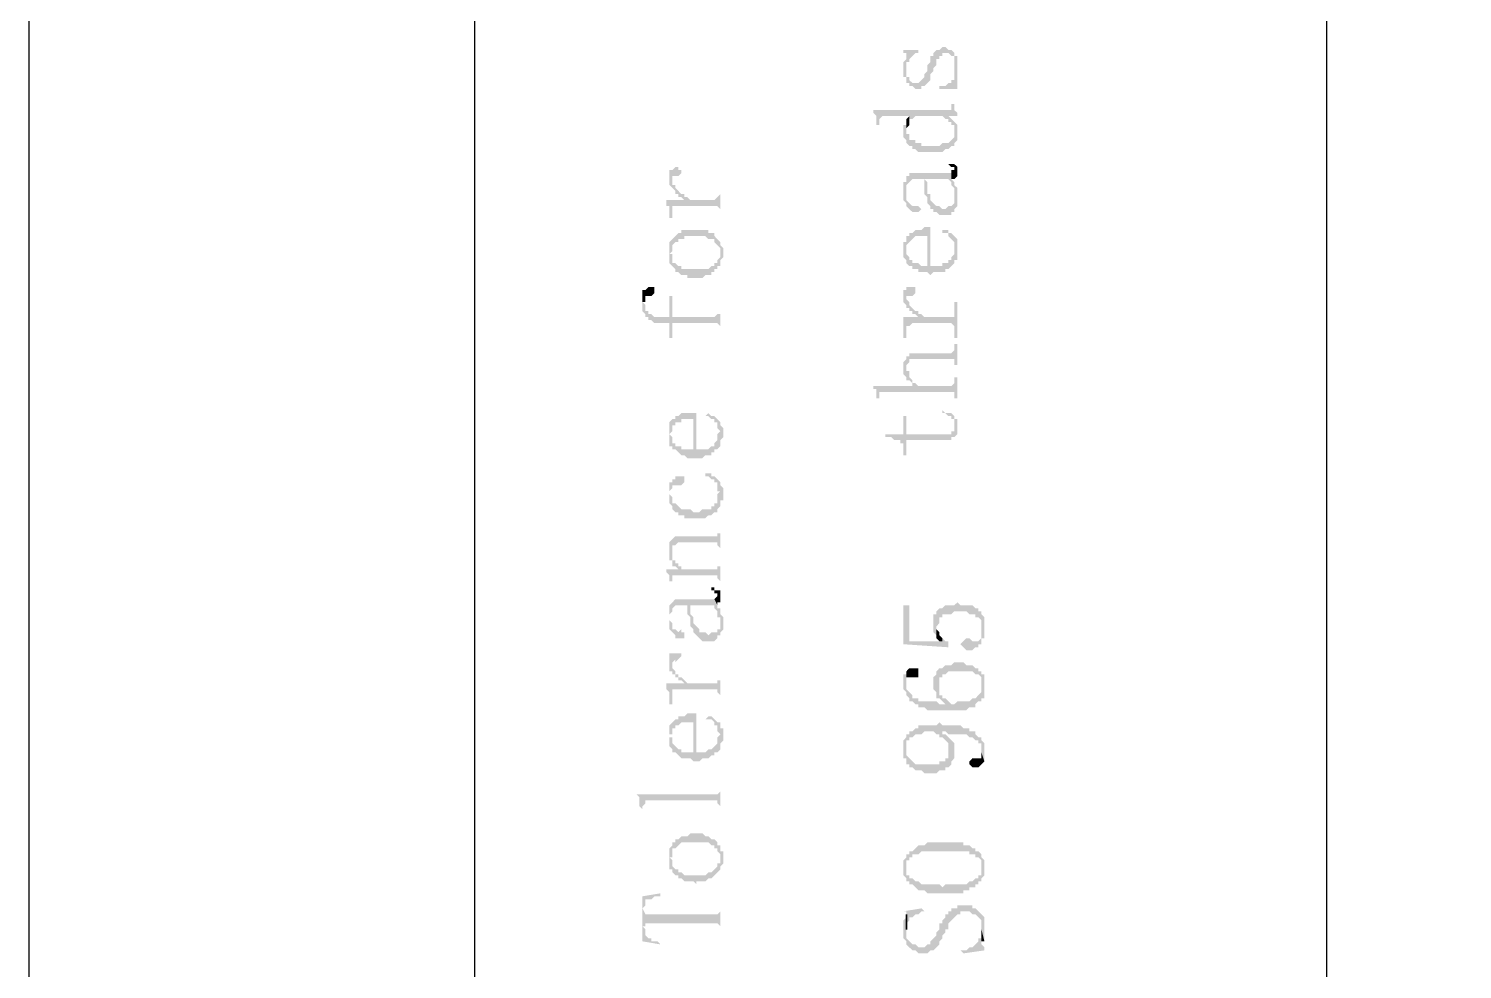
# Model space of a CAD drawing. Header units: inches. Extents: x 3613 to 8393, y -2205 to -794.
# Drawn here: x 7484.47 to 7506.04, y -1055.95 to -1041.8 of the extents above; entities that cross this region are included whole.
import ezdxf

# ---------------------------------------------------------------- set-up
doc = ezdxf.new("R2010")
doc.units = ezdxf.units.IN
doc.header["$MEASUREMENT"] = 0

msp = doc.modelspace()

# ---------------------------------------------------------------- hatches: boundary and pattern name
at = {"transparency": 33554559}
for points in [[(7497.629, -1042.125), (7497.629, -1042.17), (7497.674, -1042.17), (7497.674, -1042.577), (7497.674, -1042.396), (7497.674, -1042.306), (7497.719, -1042.306), (7497.719, -1042.261), (7497.765, -1042.215), (7497.765, -1042.215), (7497.81, -1042.17), (7497.855, -1042.17), (7497.855, -1042.125)], [(7497.629, -1042.396), (7497.629, -1042.531), (7497.674, -1042.531), (7497.674, -1042.577), (7497.674, -1042.215), (7497.674, -1042.261), (7497.629, -1042.306)], [(7497.674, -1042.577), (7497.674, -1042.622), (7497.719, -1042.622), (7497.719, -1042.667), (7497.765, -1042.667), (7497.81, -1042.712), (7497.9, -1042.712), (7497.9, -1042.667), (7497.945, -1042.667), (7497.99, -1042.622), (7497.99, -1042.622), (7498.035, -1042.577), (7498.035, -1042.486), (7498.08, -1042.441), (7498.08, -1042.396), (7498.126, -1042.351), (7498.126, -1042.261), (7498.171, -1042.261), (7498.171, -1042.215), (7498.216, -1042.215), (7498.216, -1042.17), (7498.306, -1042.17), (7498.351, -1042.215), (7498.396, -1042.215), (7498.396, -1042.261), (7498.396, -1042.396), (7498.442, -1042.622), (7498.442, -1042.577), (7498.442, -1042.486), (7498.442, -1042.306), (7498.442, -1042.215), (7498.396, -1042.215), (7498.396, -1042.17), (7498.396, -1042.17), (7498.351, -1042.125), (7498.306, -1042.125), (7498.261, -1042.08), (7498.216, -1042.08), (7498.171, -1042.125), (7498.126, -1042.125), (7498.08, -1042.17), (7498.08, -1042.215), (7498.035, -1042.215), (7498.035, -1042.306), (7497.99, -1042.351), (7497.99, -1042.441), (7497.945, -1042.486), (7497.945, -1042.531), (7497.9, -1042.577), (7497.9, -1042.577), (7497.855, -1042.622), (7497.765, -1042.622), (7497.719, -1042.577), (7497.719, -1042.531), (7497.674, -1042.531), (7497.674, -1042.396)], [(7498.171, -1042.667), (7498.171, -1042.712), (7498.442, -1042.712), (7498.442, -1042.667), (7498.442, -1042.622), (7498.442, -1042.622), (7498.396, -1042.396), (7498.396, -1042.486), (7498.396, -1042.577), (7498.351, -1042.577), (7498.351, -1042.622), (7498.306, -1042.622), (7498.261, -1042.667), (7498.216, -1042.667)], [(7497.178, -1043.028), (7497.178, -1043.073), (7497.223, -1043.118), (7497.223, -1043.254), (7497.268, -1043.254), (7497.268, -1043.163), (7497.268, -1043.163), (7497.313, -1043.118), (7497.719, -1043.118), (7497.719, -1043.163), (7497.765, -1043.163), (7497.81, -1043.118), (7498.216, -1043.118), (7498.261, -1043.163), (7498.306, -1043.163), (7498.306, -1043.118), (7498.442, -1043.118), (7498.442, -1043.073), (7498.396, -1043.028), (7498.396, -1042.938), (7498.351, -1042.938), (7498.351, -1042.983), (7498.351, -1043.028), (7498.306, -1043.028)], [(7497.629, -1043.344), (7497.629, -1043.434), (7497.674, -1043.479), (7497.674, -1043.524), (7497.719, -1043.569), (7497.765, -1043.569), (7497.765, -1043.615), (7497.81, -1043.615), (7497.855, -1043.66), (7498.216, -1043.66), (7498.261, -1043.615), (7498.306, -1043.615), (7498.351, -1043.569), (7498.396, -1043.569), (7498.396, -1043.344), (7498.396, -1043.434), (7498.351, -1043.479), (7498.351, -1043.479), (7498.306, -1043.524), (7498.216, -1043.524), (7498.171, -1043.569), (7497.9, -1043.569), (7497.9, -1043.524), (7497.81, -1043.524), (7497.81, -1043.479), (7497.719, -1043.479), (7497.719, -1043.389), (7497.674, -1043.389), (7497.674, -1043.208), (7497.674, -1043.254), (7497.629, -1043.254), (7497.629, -1043.299)], [(7497.674, -1043.208), (7497.674, -1043.344), (7497.674, -1043.299), (7497.719, -1043.254), (7497.719, -1043.208), (7497.719, -1043.118), (7497.719, -1043.118), (7497.674, -1043.163)], [(7498.306, -1043.163), (7498.306, -1043.208), (7498.351, -1043.208), (7498.351, -1043.254), (7498.396, -1043.254), (7498.396, -1043.524), (7498.442, -1043.479), (7498.442, -1043.344), (7498.442, -1043.299), (7498.442, -1043.254), (7498.396, -1043.208), (7498.396, -1043.208), (7498.351, -1043.163), (7498.351, -1043.163), (7498.306, -1043.118)], [(7494.109, -1044.066), (7494.109, -1044.156), (7494.109, -1044.156), (7494.154, -1044.201), (7494.154, -1044.066), (7494.154, -1044.021), (7494.244, -1044.021), (7494.289, -1043.976), (7494.289, -1043.931), (7494.244, -1043.931), (7494.244, -1043.885), (7494.199, -1043.885), (7494.154, -1043.931), (7494.109, -1043.931), (7494.109, -1044.021)], [(7498.261, -1043.84), (7498.306, -1043.84), (7498.351, -1043.885), (7498.396, -1043.885), (7498.396, -1044.066), (7498.442, -1044.021), (7498.442, -1043.931), (7498.442, -1043.885), (7498.396, -1043.84), (7498.306, -1043.84)], [(7498.351, -1043.976), (7498.351, -1044.066), (7498.396, -1044.066), (7498.396, -1043.931), (7498.351, -1043.931)], [(7494.064, -1044.382), (7494.064, -1044.472), (7494.109, -1044.472), (7494.109, -1044.562), (7494.109, -1044.653), (7494.154, -1044.653), (7494.154, -1044.517), (7494.154, -1044.472), (7494.831, -1044.472), (7494.876, -1044.517), (7494.876, -1044.653), (7494.876, -1044.156), (7494.876, -1044.292), (7494.876, -1044.292), (7494.831, -1044.337), (7494.831, -1044.337), (7494.786, -1044.382), (7494.425, -1044.382), (7494.38, -1044.337), (7494.334, -1044.337), (7494.334, -1044.382)], [(7494.154, -1044.201), (7494.154, -1044.201), (7494.199, -1044.246), (7494.199, -1044.292), (7494.244, -1044.292), (7494.244, -1044.337), (7494.289, -1044.337), (7494.334, -1044.382), (7494.334, -1044.292), (7494.289, -1044.292), (7494.244, -1044.246), (7494.244, -1044.246), (7494.199, -1044.201), (7494.199, -1044.156), (7494.154, -1044.156), (7494.154, -1044.066)], [(7497.629, -1044.246), (7497.629, -1044.292), (7497.629, -1044.382), (7497.674, -1044.427), (7497.674, -1044.472), (7497.674, -1044.246), (7497.674, -1044.156), (7497.719, -1044.111), (7497.719, -1044.111), (7497.765, -1044.066), (7497.945, -1044.066), (7497.945, -1044.292), (7497.945, -1044.066), (7498.306, -1044.066), (7498.351, -1044.111), (7498.351, -1044.156), (7498.351, -1044.156), (7498.396, -1044.201), (7498.396, -1044.246), (7498.396, -1044.337), (7498.396, -1044.156), (7498.396, -1044.111), (7498.351, -1044.066), (7498.351, -1043.976), (7497.719, -1043.976), (7497.719, -1044.021), (7497.674, -1044.021), (7497.674, -1044.111), (7497.629, -1044.111), (7497.629, -1044.201)], [(7497.945, -1044.292), (7497.99, -1044.337), (7497.99, -1044.427), (7497.99, -1044.427), (7498.035, -1044.472), (7498.035, -1044.517), (7498.08, -1044.517), (7498.08, -1044.562), (7498.126, -1044.562), (7498.171, -1044.607), (7498.351, -1044.607), (7498.351, -1044.562), (7498.396, -1044.562), (7498.396, -1044.517), (7498.442, -1044.472), (7498.442, -1044.337), (7498.442, -1044.246), (7498.442, -1044.201), (7498.442, -1044.201), (7498.396, -1044.156), (7498.396, -1044.427), (7498.396, -1044.427), (7498.351, -1044.472), (7498.306, -1044.472), (7498.261, -1044.517), (7498.216, -1044.517), (7498.171, -1044.472), (7498.126, -1044.472), (7498.08, -1044.427), (7498.08, -1044.427), (7498.035, -1044.382), (7498.035, -1044.292), (7497.99, -1044.292), (7497.99, -1044.111), (7497.945, -1044.066)], [(7497.674, -1044.472), (7497.674, -1044.472), (7497.719, -1044.517), (7497.719, -1044.517), (7497.765, -1044.562), (7497.855, -1044.562), (7497.9, -1044.517), (7497.855, -1044.472), (7497.765, -1044.472), (7497.719, -1044.427), (7497.719, -1044.427), (7497.674, -1044.382), (7497.674, -1044.246)], [(7497.674, -1045.014), (7497.674, -1045.104), (7497.674, -1045.059), (7497.674, -1045.059), (7497.719, -1045.014), (7497.719, -1045.014), (7497.765, -1044.969), (7497.765, -1044.969), (7497.81, -1044.923), (7497.99, -1044.923), (7497.99, -1045.465), (7498.035, -1045.51), (7498.035, -1045.51), (7498.08, -1045.465), (7498.261, -1045.465), (7498.261, -1045.42), (7498.306, -1045.42), (7498.351, -1045.375), (7498.351, -1045.375), (7498.396, -1045.33), (7498.396, -1045.284), (7498.442, -1045.284), (7498.442, -1045.104), (7498.442, -1045.014), (7498.442, -1044.969), (7498.396, -1044.923), (7498.396, -1045.104), (7498.396, -1045.194), (7498.396, -1045.194), (7498.351, -1045.239), (7498.351, -1045.284), (7498.306, -1045.284), (7498.306, -1045.33), (7498.216, -1045.33), (7498.216, -1045.375), (7498.035, -1045.375), (7498.035, -1044.788), (7497.945, -1044.788), (7497.9, -1044.833), (7497.81, -1044.833), (7497.765, -1044.878), (7497.719, -1044.878), (7497.719, -1044.923), (7497.674, -1044.923), (7497.674, -1044.969)], [(7494.109, -1045.014), (7494.109, -1045.194), (7494.109, -1045.194), (7494.154, -1045.149), (7494.154, -1045.104), (7494.154, -1045.059), (7494.199, -1045.014), (7494.244, -1045.014), (7494.244, -1044.969), (7494.334, -1044.969), (7494.334, -1044.923), (7494.65, -1044.923), (7494.696, -1044.969), (7494.786, -1044.969), (7494.786, -1045.014), (7494.786, -1045.014), (7494.831, -1045.059), (7494.831, -1045.059), (7494.876, -1045.104), (7494.876, -1045.375), (7494.876, -1045.284), (7494.921, -1045.239), (7494.921, -1045.149), (7494.921, -1045.104), (7494.876, -1045.059), (7494.876, -1045.014), (7494.876, -1045.014), (7494.831, -1044.969), (7494.831, -1044.969), (7494.786, -1044.923), (7494.786, -1044.878), (7494.696, -1044.878), (7494.696, -1044.833), (7494.289, -1044.833), (7494.289, -1044.878), (7494.244, -1044.878), (7494.199, -1044.923), (7494.199, -1044.923), (7494.154, -1044.969), (7494.154, -1044.969)], [(7494.109, -1045.194), (7494.109, -1045.33), (7494.109, -1045.33), (7494.154, -1045.375), (7494.154, -1045.375), (7494.199, -1045.42), (7494.199, -1045.465), (7494.244, -1045.465), (7494.289, -1045.51), (7494.38, -1045.51), (7494.38, -1045.555), (7494.605, -1045.555), (7494.65, -1045.51), (7494.741, -1045.51), (7494.741, -1045.465), (7494.786, -1045.465), (7494.786, -1045.42), (7494.831, -1045.42), (7494.831, -1045.375), (7494.876, -1045.375), (7494.876, -1045.194), (7494.876, -1045.239), (7494.831, -1045.284), (7494.831, -1045.33), (7494.786, -1045.33), (7494.786, -1045.375), (7494.741, -1045.375), (7494.696, -1045.42), (7494.289, -1045.42), (7494.289, -1045.375), (7494.244, -1045.375), (7494.199, -1045.33), (7494.154, -1045.33), (7494.154, -1045.194), (7494.109, -1045.194), (7494.109, -1045.014), (7494.109, -1045.059), (7494.109, -1045.149)], [(7497.629, -1045.149), (7497.629, -1045.239), (7497.674, -1045.284), (7497.674, -1045.33), (7497.719, -1045.375), (7497.765, -1045.375), (7497.765, -1045.42), (7497.855, -1045.42), (7497.855, -1045.465), (7497.99, -1045.465), (7497.99, -1045.375), (7497.9, -1045.375), (7497.855, -1045.33), (7497.765, -1045.33), (7497.765, -1045.284), (7497.719, -1045.284), (7497.719, -1045.239), (7497.719, -1045.239), (7497.674, -1045.194), (7497.674, -1045.014), (7497.629, -1045.014), (7497.629, -1045.104)], [(7498.216, -1044.833), (7498.216, -1044.878), (7498.306, -1044.878), (7498.306, -1044.923), (7498.351, -1044.969), (7498.351, -1044.969), (7498.396, -1045.014), (7498.396, -1045.104), (7498.396, -1044.923), (7498.396, -1044.923), (7498.351, -1044.878), (7498.306, -1044.878), (7498.306, -1044.833)], [(7493.703, -1045.736), (7493.703, -1045.916), (7493.748, -1045.916), (7493.748, -1045.826), (7493.838, -1045.826), (7493.883, -1045.781), (7493.883, -1045.691), (7493.793, -1045.691), (7493.748, -1045.736)], [(7497.629, -1045.826), (7497.629, -1045.916), (7497.629, -1045.916), (7497.674, -1045.961), (7497.674, -1046.007), (7497.674, -1045.826), (7497.765, -1045.826), (7497.81, -1045.781), (7497.81, -1045.736), (7497.81, -1045.691), (7497.674, -1045.691), (7497.674, -1045.736), (7497.629, -1045.736), (7497.629, -1045.781)], [(7493.703, -1045.916), (7493.703, -1046.052), (7493.703, -1046.052), (7493.748, -1046.097), (7493.748, -1046.142), (7493.793, -1046.142), (7493.793, -1046.187), (7493.838, -1046.187), (7493.883, -1046.232), (7494.109, -1046.232), (7494.109, -1046.458), (7494.154, -1046.458), (7494.154, -1046.232), (7494.831, -1046.232), (7494.876, -1046.277), (7494.876, -1046.413), (7494.876, -1045.871), (7494.876, -1046.097), (7494.831, -1046.097), (7494.786, -1046.142), (7494.154, -1046.142), (7494.154, -1045.826), (7494.109, -1045.826), (7494.109, -1046.142), (7493.883, -1046.142), (7493.838, -1046.097), (7493.793, -1046.097), (7493.793, -1046.052), (7493.748, -1046.052), (7493.748, -1045.961), (7493.703, -1045.916), (7493.703, -1045.736), (7493.703, -1045.826), (7493.703, -1045.871)], [(7497.674, -1046.007), (7497.719, -1046.007), (7497.719, -1046.052), (7497.765, -1046.052), (7497.765, -1046.097), (7497.81, -1046.097), (7497.855, -1046.142), (7497.855, -1046.142), (7497.9, -1046.097), (7497.855, -1046.097), (7497.855, -1046.052), (7497.81, -1046.052), (7497.765, -1046.007), (7497.765, -1046.007), (7497.719, -1045.961), (7497.719, -1045.916), (7497.674, -1045.871), (7497.674, -1045.871)], [(7497.629, -1046.142), (7497.629, -1046.187), (7497.629, -1046.277), (7497.629, -1046.458), (7497.674, -1046.458), (7497.674, -1046.277), (7497.719, -1046.277), (7497.765, -1046.232), (7498.351, -1046.232), (7498.396, -1046.277), (7498.396, -1046.458), (7498.442, -1046.458), (7498.442, -1045.916), (7498.396, -1045.916), (7498.396, -1046.097), (7498.396, -1046.142), (7497.945, -1046.142), (7497.9, -1046.097), (7497.855, -1046.142)], [(7497.674, -1046.729), (7497.674, -1046.909), (7497.674, -1046.864), (7497.719, -1046.819), (7497.719, -1046.774), (7498.396, -1046.774), (7498.396, -1046.864), (7498.442, -1046.864), (7498.442, -1046.548), (7498.396, -1046.548), (7498.396, -1046.638), (7498.396, -1046.638), (7498.351, -1046.684), (7497.719, -1046.684), (7497.719, -1046.729)], [(7497.629, -1046.909), (7497.629, -1046.999), (7497.674, -1047.045), (7497.674, -1047.09), (7497.719, -1047.09), (7497.765, -1047.135), (7497.765, -1047.18), (7497.765, -1047.09), (7497.719, -1047.045), (7497.719, -1046.954), (7497.674, -1046.954), (7497.674, -1046.729), (7497.674, -1046.774), (7497.629, -1046.819), (7497.629, -1046.864)], [(7497.178, -1047.18), (7497.178, -1047.225), (7497.223, -1047.225), (7497.223, -1047.27), (7497.223, -1047.361), (7497.268, -1047.361), (7497.268, -1047.315), (7497.268, -1047.27), (7498.396, -1047.27), (7498.396, -1047.361), (7498.442, -1047.361), (7498.442, -1047.045), (7498.396, -1047.045), (7498.396, -1047.135), (7498.396, -1047.135), (7498.351, -1047.18), (7497.855, -1047.18), (7497.81, -1047.135), (7497.765, -1047.135), (7497.765, -1047.18)], [(7494.109, -1047.767), (7494.109, -1047.902), (7494.109, -1047.902), (7494.154, -1047.857), (7494.154, -1047.767), (7494.199, -1047.767), (7494.199, -1047.722), (7494.289, -1047.722), (7494.289, -1047.676), (7494.47, -1047.676), (7494.47, -1048.263), (7494.605, -1048.263), (7494.65, -1048.218), (7494.741, -1048.218), (7494.741, -1048.173), (7494.786, -1048.173), (7494.786, -1048.128), (7494.831, -1048.128), (7494.876, -1048.083), (7494.876, -1048.038), (7494.876, -1047.992), (7494.921, -1047.947), (7494.921, -1047.902), (7494.921, -1047.812), (7494.921, -1047.812), (7494.876, -1047.767), (7494.876, -1047.722), (7494.876, -1047.857), (7494.876, -1047.857), (7494.831, -1047.902), (7494.831, -1047.992), (7494.831, -1047.992), (7494.786, -1048.038), (7494.786, -1048.083), (7494.741, -1048.083), (7494.696, -1048.128), (7494.515, -1048.128), (7494.515, -1047.586), (7494.289, -1047.586), (7494.244, -1047.631), (7494.199, -1047.631), (7494.199, -1047.676), (7494.154, -1047.676), (7494.109, -1047.722)], [(7494.65, -1047.631), (7494.696, -1047.631), (7494.741, -1047.676), (7494.786, -1047.676), (7494.786, -1047.722), (7494.831, -1047.722), (7494.831, -1047.812), (7494.831, -1047.812), (7494.876, -1047.857), (7494.876, -1047.722), (7494.831, -1047.676), (7494.786, -1047.631), (7494.741, -1047.631), (7494.696, -1047.586), (7494.696, -1047.586)], [(7497.358, -1047.902), (7497.358, -1047.947), (7497.449, -1047.947), (7497.494, -1047.992), (7497.584, -1047.992), (7497.584, -1048.038), (7497.629, -1048.038), (7497.629, -1048.218), (7497.674, -1048.218), (7497.674, -1047.992), (7498.351, -1047.992), (7498.351, -1047.947), (7498.396, -1047.947), (7498.396, -1047.767), (7498.396, -1047.857), (7498.351, -1047.857), (7498.351, -1047.902), (7497.674, -1047.902), (7497.674, -1047.631), (7497.629, -1047.631), (7497.629, -1047.902)], [(7498.216, -1047.586), (7498.261, -1047.586), (7498.306, -1047.631), (7498.351, -1047.631), (7498.351, -1047.676), (7498.396, -1047.676), (7498.396, -1047.947), (7498.442, -1047.902), (7498.442, -1047.812), (7498.442, -1047.767), (7498.442, -1047.676), (7498.396, -1047.676), (7498.396, -1047.631), (7498.396, -1047.631), (7498.351, -1047.586), (7498.261, -1047.586), (7498.216, -1047.541)], [(7494.109, -1047.902), (7494.109, -1047.947), (7494.109, -1048.083), (7494.154, -1048.083), (7494.154, -1048.128), (7494.199, -1048.128), (7494.244, -1048.173), (7494.244, -1048.173), (7494.289, -1048.218), (7494.334, -1048.218), (7494.38, -1048.263), (7494.47, -1048.263), (7494.47, -1048.128), (7494.289, -1048.128), (7494.289, -1048.083), (7494.199, -1048.083), (7494.199, -1048.038), (7494.154, -1048.038), (7494.154, -1047.947), (7494.154, -1047.947), (7494.109, -1047.902), (7494.109, -1047.767), (7494.109, -1047.812), (7494.109, -1047.857)], [(7494.65, -1048.534), (7494.696, -1048.534), (7494.741, -1048.579), (7494.786, -1048.579), (7494.786, -1048.624), (7494.831, -1048.624), (7494.831, -1048.76), (7494.876, -1048.76), (7494.876, -1048.624), (7494.831, -1048.579), (7494.831, -1048.579), (7494.786, -1048.534), (7494.741, -1048.534), (7494.741, -1048.489), (7494.65, -1048.489)], [(7494.109, -1048.805), (7494.109, -1048.94), (7494.109, -1048.76), (7494.154, -1048.715), (7494.154, -1048.669), (7494.289, -1048.669), (7494.334, -1048.624), (7494.334, -1048.579), (7494.334, -1048.534), (7494.199, -1048.534), (7494.199, -1048.579), (7494.154, -1048.579), (7494.154, -1048.624), (7494.109, -1048.624), (7494.109, -1048.76)], [(7494.109, -1048.94), (7494.154, -1048.985), (7494.154, -1049.03), (7494.154, -1049.03), (7494.199, -1049.076), (7494.244, -1049.076), (7494.244, -1049.121), (7494.334, -1049.121), (7494.334, -1049.166), (7494.65, -1049.166), (7494.696, -1049.121), (7494.741, -1049.121), (7494.786, -1049.076), (7494.831, -1049.076), (7494.831, -1049.03), (7494.876, -1048.985), (7494.876, -1048.895), (7494.921, -1048.895), (7494.921, -1048.76), (7494.921, -1048.715), (7494.876, -1048.669), (7494.876, -1048.624), (7494.876, -1048.76), (7494.876, -1048.76), (7494.831, -1048.805), (7494.831, -1048.94), (7494.786, -1048.94), (7494.786, -1048.985), (7494.741, -1048.985), (7494.741, -1049.03), (7494.605, -1049.03), (7494.56, -1049.076), (7494.47, -1049.076), (7494.425, -1049.03), (7494.289, -1049.03), (7494.244, -1048.985), (7494.244, -1048.985), (7494.199, -1048.94), (7494.154, -1048.94), (7494.154, -1048.85), (7494.154, -1048.85), (7494.109, -1048.805)], [(7494.154, -1049.482), (7494.154, -1049.662), (7494.154, -1049.572), (7494.199, -1049.572), (7494.244, -1049.527), (7494.831, -1049.527), (7494.831, -1049.572), (7494.876, -1049.617), (7494.876, -1049.346), (7494.876, -1049.391), (7494.831, -1049.391), (7494.831, -1049.437), (7494.199, -1049.437), (7494.154, -1049.482)], [(7494.109, -1049.662), (7494.109, -1049.753), (7494.109, -1049.798), (7494.154, -1049.798), (7494.154, -1049.888), (7494.199, -1049.888), (7494.244, -1049.933), (7494.244, -1049.843), (7494.199, -1049.843), (7494.199, -1049.798), (7494.154, -1049.798), (7494.154, -1049.482), (7494.109, -1049.527), (7494.109, -1049.572), (7494.109, -1049.617)], [(7494.064, -1049.933), (7494.064, -1049.978), (7494.109, -1050.023), (7494.109, -1050.114), (7494.154, -1050.114), (7494.154, -1050.023), (7494.831, -1050.023), (7494.831, -1050.068), (7494.876, -1050.114), (7494.876, -1049.843), (7494.876, -1049.888), (7494.831, -1049.888), (7494.831, -1049.933), (7494.289, -1049.933), (7494.289, -1049.888), (7494.244, -1049.888), (7494.244, -1049.933)], [(7494.741, -1050.204), (7494.741, -1050.249), (7494.786, -1050.249), (7494.786, -1050.294), (7494.831, -1050.294), (7494.831, -1050.43), (7494.876, -1050.43), (7494.876, -1050.294), (7494.876, -1050.249), (7494.786, -1050.249), (7494.786, -1050.204)], [(7494.109, -1050.655), (7494.109, -1050.7), (7494.109, -1050.836), (7494.109, -1050.61), (7494.154, -1050.565), (7494.154, -1050.52), (7494.154, -1050.52), (7494.199, -1050.475), (7494.38, -1050.475), (7494.38, -1050.61), (7494.425, -1050.655), (7494.425, -1050.7), (7494.425, -1050.475), (7494.786, -1050.475), (7494.786, -1050.52), (7494.831, -1050.565), (7494.831, -1050.655), (7494.876, -1050.655), (7494.876, -1050.745), (7494.876, -1050.52), (7494.831, -1050.52), (7494.831, -1050.475), (7494.786, -1050.384), (7494.199, -1050.384), (7494.154, -1050.43), (7494.154, -1050.43), (7494.109, -1050.475), (7494.109, -1050.52), (7494.109, -1050.61)], [(7494.786, -1050.384), (7494.831, -1050.475), (7494.831, -1050.339), (7494.831, -1050.339)], [(7498.08, -1050.745), (7498.08, -1050.881), (7498.08, -1050.881), (7498.126, -1050.926), (7498.126, -1050.971), (7498.126, -1050.791), (7498.126, -1050.791), (7498.171, -1050.745), (7498.171, -1050.655), (7498.216, -1050.655), (7498.216, -1050.61), (7498.351, -1050.61), (7498.396, -1050.565), (7498.577, -1050.565), (7498.622, -1050.61), (7498.712, -1050.61), (7498.712, -1050.655), (7498.757, -1050.655), (7498.803, -1050.7), (7498.803, -1050.971), (7498.848, -1050.971), (7498.848, -1050.836), (7498.848, -1050.655), (7498.848, -1050.655), (7498.803, -1050.61), (7498.803, -1050.565), (7498.757, -1050.565), (7498.757, -1050.52), (7498.712, -1050.52), (7498.667, -1050.475), (7498.487, -1050.475), (7498.442, -1050.43), (7498.442, -1050.43), (7498.396, -1050.475), (7498.261, -1050.475), (7498.216, -1050.52), (7498.171, -1050.52), (7498.126, -1050.565), (7498.126, -1050.61), (7498.08, -1050.61), (7498.08, -1050.7), (7498.08, -1050.7)], [(7494.425, -1050.7), (7494.425, -1050.791), (7494.47, -1050.836), (7494.47, -1050.881), (7494.47, -1050.881), (7494.515, -1050.926), (7494.515, -1050.926), (7494.56, -1050.971), (7494.56, -1050.971), (7494.605, -1051.016), (7494.786, -1051.016), (7494.831, -1050.971), (7494.831, -1050.926), (7494.876, -1050.926), (7494.876, -1050.881), (7494.876, -1050.881), (7494.921, -1050.836), (7494.921, -1050.745), (7494.921, -1050.655), (7494.876, -1050.61), (7494.876, -1050.565), (7494.876, -1050.836), (7494.831, -1050.836), (7494.831, -1050.881), (7494.741, -1050.881), (7494.696, -1050.926), (7494.65, -1050.881), (7494.56, -1050.881), (7494.56, -1050.836), (7494.515, -1050.791), (7494.515, -1050.791), (7494.47, -1050.745), (7494.47, -1050.7), (7494.47, -1050.655), (7494.425, -1050.61), (7494.425, -1050.475)], [(7497.629, -1050.475), (7497.629, -1051.061), (7498.306, -1051.107), (7498.306, -1051.016), (7498.261, -1051.016), (7498.216, -1050.971), (7498.216, -1051.016), (7497.719, -1051.016), (7497.719, -1050.475)], [(7494.109, -1050.836), (7494.154, -1050.881), (7494.154, -1050.881), (7494.199, -1050.926), (7494.199, -1050.971), (7494.334, -1050.971), (7494.334, -1050.881), (7494.289, -1050.881), (7494.289, -1050.836), (7494.244, -1050.881), (7494.244, -1050.881), (7494.199, -1050.836), (7494.154, -1050.836), (7494.154, -1050.791), (7494.154, -1050.745), (7494.109, -1050.7), (7494.109, -1050.655)], [(7498.126, -1050.971), (7498.126, -1050.971), (7498.171, -1051.016), (7498.216, -1051.016), (7498.216, -1050.971), (7498.216, -1050.971), (7498.171, -1050.926), (7498.171, -1050.881), (7498.171, -1050.881), (7498.126, -1050.836), (7498.126, -1050.791)], [(7498.487, -1051.061), (7498.487, -1051.061), (7498.532, -1051.107), (7498.532, -1051.107), (7498.577, -1051.152), (7498.667, -1051.152), (7498.712, -1051.107), (7498.757, -1051.107), (7498.757, -1051.061), (7498.803, -1051.061), (7498.803, -1050.836), (7498.803, -1050.971), (7498.803, -1050.971), (7498.757, -1051.016), (7498.667, -1051.016), (7498.622, -1050.971), (7498.577, -1050.971), (7498.532, -1051.016), (7498.532, -1051.016)], [(7494.109, -1051.332), (7494.109, -1051.468), (7494.154, -1051.468), (7494.154, -1051.332), (7494.154, -1051.332), (7494.199, -1051.287), (7494.199, -1051.332), (7494.244, -1051.287), (7494.244, -1051.287), (7494.289, -1051.242), (7494.289, -1051.197), (7494.109, -1051.197), (7494.109, -1051.287)], [(7494.064, -1051.648), (7494.064, -1051.738), (7494.109, -1051.783), (7494.109, -1051.874), (7494.109, -1051.964), (7494.154, -1051.964), (7494.154, -1051.738), (7494.831, -1051.738), (7494.831, -1051.783), (7494.876, -1051.829), (7494.876, -1051.964), (7494.876, -1051.422), (7494.876, -1051.603), (7494.831, -1051.603), (7494.831, -1051.648), (7494.38, -1051.648), (7494.334, -1051.603), (7494.334, -1051.648)], [(7494.154, -1051.468), (7494.154, -1051.513), (7494.199, -1051.513), (7494.199, -1051.558), (7494.244, -1051.558), (7494.244, -1051.603), (7494.289, -1051.603), (7494.334, -1051.648), (7494.334, -1051.603), (7494.334, -1051.603), (7494.289, -1051.558), (7494.244, -1051.558), (7494.244, -1051.513), (7494.199, -1051.513), (7494.199, -1051.468), (7494.199, -1051.468), (7494.154, -1051.422), (7494.154, -1051.377), (7494.154, -1051.377)], [(7497.629, -1051.648), (7497.629, -1051.738), (7497.629, -1051.738), (7497.674, -1051.783), (7497.674, -1051.829), (7497.674, -1051.829), (7497.719, -1051.874), (7497.719, -1051.919), (7497.765, -1051.919), (7497.81, -1051.964), (7497.855, -1051.964), (7497.855, -1052.009), (7497.945, -1052.009), (7497.99, -1052.054), (7498.577, -1052.054), (7498.622, -1052.009), (7498.712, -1052.009), (7498.712, -1051.964), (7498.712, -1051.964), (7498.757, -1051.919), (7498.803, -1051.919), (7498.803, -1051.874), (7498.848, -1051.874), (7498.803, -1051.693), (7498.803, -1051.783), (7498.803, -1051.783), (7498.757, -1051.829), (7498.757, -1051.829), (7498.712, -1051.874), (7498.667, -1051.874), (7498.622, -1051.919), (7498.442, -1051.919), (7498.396, -1051.964), (7498.351, -1051.964), (7498.306, -1051.919), (7498.306, -1051.919), (7498.261, -1051.964), (7498.171, -1051.964), (7498.126, -1051.919), (7497.855, -1051.919), (7497.855, -1051.874), (7497.765, -1051.874), (7497.765, -1051.829), (7497.719, -1051.783), (7497.719, -1051.783), (7497.674, -1051.738), (7497.674, -1051.693), (7497.674, -1051.513), (7497.629, -1051.513), (7497.629, -1051.603)], [(7497.674, -1051.513), (7497.674, -1051.648), (7497.674, -1051.558), (7497.855, -1051.558), (7497.855, -1051.468), (7497.855, -1051.422), (7497.719, -1051.422), (7497.674, -1051.468)], [(7498.08, -1051.648), (7498.08, -1051.738), (7498.08, -1051.738), (7498.126, -1051.783), (7498.126, -1051.829), (7498.126, -1051.874), (7498.171, -1051.648), (7498.171, -1051.558), (7498.216, -1051.558), (7498.216, -1051.513), (7498.261, -1051.513), (7498.306, -1051.468), (7498.667, -1051.468), (7498.712, -1051.513), (7498.757, -1051.513), (7498.803, -1051.558), (7498.803, -1051.693), (7498.848, -1051.874), (7498.848, -1051.783), (7498.848, -1051.648), (7498.848, -1051.513), (7498.803, -1051.513), (7498.803, -1051.468), (7498.757, -1051.468), (7498.757, -1051.422), (7498.712, -1051.422), (7498.667, -1051.377), (7498.577, -1051.377), (7498.532, -1051.332), (7498.396, -1051.332), (7498.351, -1051.377), (7498.261, -1051.377), (7498.216, -1051.422), (7498.171, -1051.422), (7498.126, -1051.468), (7498.126, -1051.513), (7498.126, -1051.513), (7498.08, -1051.558)], [(7498.126, -1051.874), (7498.171, -1051.874), (7498.216, -1051.919), (7498.216, -1051.919), (7498.261, -1051.964), (7498.306, -1051.919), (7498.261, -1051.874), (7498.216, -1051.874), (7498.216, -1051.829), (7498.171, -1051.829), (7498.171, -1051.783), (7498.171, -1051.648)], [(7494.109, -1052.325), (7494.109, -1052.46), (7494.109, -1052.415), (7494.154, -1052.415), (7494.154, -1052.325), (7494.199, -1052.325), (7494.199, -1052.28), (7494.244, -1052.28), (7494.289, -1052.235), (7494.47, -1052.235), (7494.47, -1052.822), (7494.56, -1052.822), (7494.605, -1052.776), (7494.696, -1052.776), (7494.741, -1052.731), (7494.786, -1052.731), (7494.786, -1052.686), (7494.831, -1052.686), (7494.876, -1052.641), (7494.876, -1052.596), (7494.876, -1052.551), (7494.921, -1052.506), (7494.921, -1052.415), (7494.921, -1052.325), (7494.876, -1052.325), (7494.876, -1052.235), (7494.876, -1052.415), (7494.876, -1052.415), (7494.831, -1052.46), (7494.831, -1052.551), (7494.831, -1052.551), (7494.786, -1052.596), (7494.786, -1052.596), (7494.741, -1052.641), (7494.696, -1052.641), (7494.65, -1052.686), (7494.515, -1052.686), (7494.515, -1052.099), (7494.38, -1052.099), (7494.334, -1052.145), (7494.244, -1052.145), (7494.244, -1052.19), (7494.199, -1052.19), (7494.154, -1052.235), (7494.154, -1052.235), (7494.109, -1052.28)], [(7494.65, -1052.19), (7494.741, -1052.19), (7494.786, -1052.235), (7494.786, -1052.28), (7494.831, -1052.28), (7494.831, -1052.325), (7494.831, -1052.37), (7494.876, -1052.415), (7494.876, -1052.235), (7494.831, -1052.235), (7494.786, -1052.19), (7494.786, -1052.19), (7494.741, -1052.145), (7494.696, -1052.145)], [(7494.109, -1052.46), (7494.109, -1052.596), (7494.109, -1052.596), (7494.154, -1052.641), (7494.154, -1052.686), (7494.199, -1052.686), (7494.244, -1052.731), (7494.244, -1052.731), (7494.289, -1052.776), (7494.425, -1052.776), (7494.47, -1052.822), (7494.47, -1052.686), (7494.289, -1052.686), (7494.289, -1052.641), (7494.244, -1052.641), (7494.199, -1052.596), (7494.199, -1052.596), (7494.154, -1052.551), (7494.154, -1052.46), (7494.109, -1052.46), (7494.109, -1052.325), (7494.109, -1052.415)], [(7497.674, -1052.46), (7497.674, -1052.641), (7497.674, -1052.596), (7497.674, -1052.506), (7497.719, -1052.506), (7497.719, -1052.46), (7497.765, -1052.46), (7497.81, -1052.415), (7497.9, -1052.415), (7497.945, -1052.37), (7498.08, -1052.37), (7498.126, -1052.415), (7498.171, -1052.415), (7498.171, -1052.46), (7498.216, -1052.37), (7498.261, -1052.37), (7498.306, -1052.415), (7498.577, -1052.415), (7498.622, -1052.46), (7498.667, -1052.46), (7498.712, -1052.506), (7498.757, -1052.506), (7498.757, -1052.551), (7498.803, -1052.551), (7498.803, -1052.686), (7498.803, -1052.686), (7498.848, -1052.822), (7498.848, -1052.686), (7498.848, -1052.596), (7498.848, -1052.551), (7498.803, -1052.506), (7498.803, -1052.46), (7498.757, -1052.46), (7498.712, -1052.415), (7498.712, -1052.37), (7498.622, -1052.37), (7498.622, -1052.325), (7498.532, -1052.325), (7498.487, -1052.28), (7498.216, -1052.28), (7498.171, -1052.235), (7498.126, -1052.28), (7497.855, -1052.28), (7497.855, -1052.325), (7497.81, -1052.325), (7497.765, -1052.37), (7497.719, -1052.37), (7497.719, -1052.415), (7497.674, -1052.415)], [(7498.171, -1052.46), (7498.216, -1052.46), (7498.261, -1052.506), (7498.306, -1052.551), (7498.306, -1052.641), (7498.306, -1052.641), (7498.351, -1052.867), (7498.351, -1052.822), (7498.351, -1052.822), (7498.396, -1052.776), (7498.396, -1052.731), (7498.396, -1052.641), (7498.396, -1052.551), (7498.351, -1052.506), (7498.351, -1052.506), (7498.306, -1052.46), (7498.306, -1052.46), (7498.261, -1052.415), (7498.216, -1052.415), (7498.216, -1052.37)], [(7497.629, -1052.641), (7497.629, -1052.776), (7497.674, -1052.776), (7497.674, -1052.867), (7497.719, -1052.867), (7497.719, -1052.912), (7497.765, -1052.912), (7497.81, -1052.957), (7497.9, -1052.957), (7497.945, -1053.002), (7498.126, -1053.002), (7498.171, -1052.957), (7498.261, -1052.957), (7498.261, -1052.912), (7498.306, -1052.912), (7498.351, -1052.867), (7498.306, -1052.641), (7498.306, -1052.686), (7498.306, -1052.776), (7498.261, -1052.776), (7498.261, -1052.822), (7498.171, -1052.822), (7498.171, -1052.867), (7497.81, -1052.867), (7497.765, -1052.822), (7497.765, -1052.822), (7497.719, -1052.776), (7497.719, -1052.776), (7497.674, -1052.731), (7497.674, -1052.46), (7497.629, -1052.506), (7497.629, -1052.596)], [(7498.622, -1052.867), (7498.622, -1052.867), (7498.667, -1052.912), (7498.757, -1052.912), (7498.803, -1052.867), (7498.803, -1052.867), (7498.848, -1052.822), (7498.803, -1052.686), (7498.803, -1052.776), (7498.667, -1052.776), (7498.622, -1052.822)], [(7493.612, -1053.318), (7493.612, -1053.318), (7493.658, -1053.363), (7493.658, -1053.453), (7493.658, -1053.499), (7493.703, -1053.544), (7493.703, -1053.634), (7493.703, -1053.499), (7493.748, -1053.453), (7493.748, -1053.408), (7494.831, -1053.408), (7494.831, -1053.453), (7494.831, -1053.453), (7494.876, -1053.499), (7494.876, -1053.634), (7494.876, -1053.092), (7494.876, -1053.273), (7494.876, -1053.273), (7494.831, -1053.318), (7494.786, -1053.318)], [(7494.109, -1054.13), (7494.109, -1054.266), (7494.154, -1054.266), (7494.154, -1054.13), (7494.199, -1054.13), (7494.244, -1054.085), (7494.244, -1054.085), (7494.289, -1054.04), (7494.696, -1054.04), (7494.741, -1054.085), (7494.786, -1054.085), (7494.786, -1054.13), (7494.831, -1054.13), (7494.831, -1054.176), (7494.876, -1054.221), (7494.876, -1054.266), (7494.876, -1054.446), (7494.876, -1054.401), (7494.876, -1054.401), (7494.921, -1054.356), (7494.921, -1054.266), (7494.921, -1054.176), (7494.876, -1054.176), (7494.876, -1054.085), (7494.831, -1054.085), (7494.831, -1054.04), (7494.786, -1053.995), (7494.741, -1053.995), (7494.696, -1053.95), (7494.65, -1053.95), (7494.605, -1053.905), (7494.425, -1053.905), (7494.38, -1053.95), (7494.289, -1053.95), (7494.244, -1053.995), (7494.199, -1053.995), (7494.199, -1054.04), (7494.154, -1054.04), (7494.154, -1054.085)], [(7497.674, -1054.266), (7497.674, -1054.446), (7497.674, -1054.401), (7497.674, -1054.311), (7497.719, -1054.311), (7497.719, -1054.266), (7497.765, -1054.266), (7497.765, -1054.221), (7497.855, -1054.221), (7497.9, -1054.176), (7498.622, -1054.176), (7498.622, -1054.221), (7498.712, -1054.221), (7498.712, -1054.266), (7498.757, -1054.266), (7498.803, -1054.311), (7498.803, -1054.446), (7498.803, -1054.221), (7498.803, -1054.221), (7498.757, -1054.176), (7498.712, -1054.176), (7498.712, -1054.13), (7498.667, -1054.13), (7498.622, -1054.085), (7498.532, -1054.085), (7498.532, -1054.04), (7497.99, -1054.04), (7497.945, -1054.085), (7497.855, -1054.085), (7497.81, -1054.13), (7497.81, -1054.13), (7497.765, -1054.176), (7497.719, -1054.176), (7497.719, -1054.221), (7497.674, -1054.221)], [(7494.109, -1054.266), (7494.109, -1054.356), (7494.109, -1054.446), (7494.154, -1054.446), (7494.154, -1054.491), (7494.199, -1054.537), (7494.244, -1054.537), (7494.244, -1054.582), (7494.289, -1054.582), (7494.334, -1054.627), (7494.47, -1054.627), (7494.515, -1054.672), (7494.515, -1054.627), (7494.65, -1054.627), (7494.696, -1054.582), (7494.741, -1054.582), (7494.786, -1054.537), (7494.786, -1054.537), (7494.831, -1054.491), (7494.831, -1054.491), (7494.876, -1054.446), (7494.876, -1054.266), (7494.876, -1054.356), (7494.831, -1054.356), (7494.831, -1054.401), (7494.786, -1054.446), (7494.786, -1054.446), (7494.741, -1054.491), (7494.696, -1054.491), (7494.65, -1054.537), (7494.334, -1054.537), (7494.289, -1054.491), (7494.244, -1054.491), (7494.244, -1054.446), (7494.199, -1054.446), (7494.154, -1054.401), (7494.154, -1054.356), (7494.154, -1054.311), (7494.109, -1054.266), (7494.109, -1054.13), (7494.109, -1054.221), (7494.109, -1054.221)], [(7497.629, -1054.446), (7497.629, -1054.537), (7497.629, -1054.537), (7497.674, -1054.582), (7497.674, -1054.627), (7497.719, -1054.627), (7497.719, -1054.672), (7497.765, -1054.672), (7497.81, -1054.717), (7497.81, -1054.717), (7497.855, -1054.762), (7497.945, -1054.762), (7497.99, -1054.807), (7498.532, -1054.807), (7498.532, -1054.762), (7498.622, -1054.762), (7498.622, -1054.717), (7498.712, -1054.717), (7498.712, -1054.672), (7498.757, -1054.672), (7498.757, -1054.627), (7498.803, -1054.627), (7498.803, -1054.582), (7498.848, -1054.537), (7498.848, -1054.446), (7498.848, -1054.311), (7498.848, -1054.311), (7498.803, -1054.266), (7498.803, -1054.446), (7498.803, -1054.537), (7498.757, -1054.537), (7498.757, -1054.582), (7498.712, -1054.582), (7498.667, -1054.627), (7498.622, -1054.627), (7498.577, -1054.672), (7498.261, -1054.672), (7498.216, -1054.717), (7498.216, -1054.717), (7498.171, -1054.672), (7497.9, -1054.672), (7497.855, -1054.627), (7497.81, -1054.627), (7497.765, -1054.582), (7497.719, -1054.582), (7497.719, -1054.537), (7497.674, -1054.537), (7497.674, -1054.446), (7497.674, -1054.266), (7497.629, -1054.311), (7497.629, -1054.401)], [(7493.703, -1054.852), (7493.703, -1055.033), (7493.703, -1055.033), (7493.748, -1054.988), (7493.748, -1054.898), (7493.838, -1054.898), (7493.883, -1054.852), (7493.973, -1054.852), (7493.973, -1054.807)], [(7493.703, -1054.852), (7493.703, -1055.529), (7493.973, -1055.575), (7493.973, -1055.575), (7493.928, -1055.529), (7493.838, -1055.529), (7493.838, -1055.484), (7493.793, -1055.484), (7493.748, -1055.439), (7493.748, -1055.349), (7493.703, -1055.304), (7493.703, -1055.033)], [(7493.703, -1055.033), (7493.703, -1055.304), (7493.748, -1055.304), (7493.748, -1055.259), (7494.831, -1055.259), (7494.876, -1055.304), (7494.876, -1055.394), (7494.876, -1055.033), (7494.876, -1055.078), (7494.876, -1055.078), (7494.831, -1055.123), (7493.748, -1055.123)], [(7497.629, -1055.349), (7497.629, -1055.484), (7497.629, -1055.484), (7497.674, -1055.529), (7497.674, -1055.575), (7497.674, -1055.575), (7497.719, -1055.62), (7497.719, -1055.62), (7497.765, -1055.665), (7497.81, -1055.665), (7497.855, -1055.71), (7497.99, -1055.71), (7498.035, -1055.665), (7498.08, -1055.665), (7498.126, -1055.62), (7498.126, -1055.62), (7498.171, -1055.575), (7498.171, -1055.529), (7498.216, -1055.484), (7498.216, -1055.439), (7498.261, -1055.394), (7498.261, -1055.349), (7498.306, -1055.349), (7498.306, -1055.259), (7498.351, -1055.214), (7498.351, -1055.214), (7498.396, -1055.168), (7498.396, -1055.168), (7498.442, -1055.123), (7498.487, -1055.123), (7498.487, -1055.078), (7498.622, -1055.078), (7498.667, -1055.123), (7498.712, -1055.123), (7498.757, -1055.168), (7498.757, -1055.168), (7498.803, -1055.214), (7498.803, -1055.349), (7498.848, -1055.529), (7498.848, -1055.394), (7498.848, -1055.349), (7498.848, -1055.168), (7498.848, -1055.168), (7498.803, -1055.123), (7498.803, -1055.123), (7498.757, -1055.078), (7498.757, -1055.078), (7498.712, -1055.033), (7498.667, -1055.033), (7498.667, -1054.988), (7498.442, -1054.988), (7498.442, -1055.033), (7498.351, -1055.033), (7498.351, -1055.078), (7498.306, -1055.078), (7498.306, -1055.123), (7498.261, -1055.123), (7498.261, -1055.168), (7498.216, -1055.214), (7498.216, -1055.259), (7498.171, -1055.259), (7498.171, -1055.349), (7498.126, -1055.394), (7498.126, -1055.439), (7498.08, -1055.484), (7498.08, -1055.484), (7498.035, -1055.529), (7498.035, -1055.575), (7497.99, -1055.575), (7497.945, -1055.62), (7497.855, -1055.62), (7497.81, -1055.575), (7497.765, -1055.575), (7497.719, -1055.529), (7497.719, -1055.529), (7497.674, -1055.484), (7497.674, -1055.168), (7497.629, -1055.214), (7497.629, -1055.304), (7497.629, -1055.304)], [(7497.629, -1055.078), (7497.674, -1055.078), (7497.674, -1055.123), (7497.674, -1055.304), (7497.674, -1055.259), (7497.719, -1055.214), (7497.719, -1055.168), (7497.765, -1055.168), (7497.81, -1055.123), (7497.855, -1055.123), (7497.9, -1055.078), (7497.945, -1055.078), (7497.9, -1055.033)], [(7498.487, -1055.665), (7498.532, -1055.71), (7498.848, -1055.665), (7498.848, -1055.62), (7498.848, -1055.62), (7498.803, -1055.575), (7498.803, -1055.394), (7498.803, -1055.484), (7498.757, -1055.484), (7498.757, -1055.529), (7498.757, -1055.529), (7498.712, -1055.575), (7498.712, -1055.575), (7498.667, -1055.62), (7498.622, -1055.62), (7498.577, -1055.665), (7498.532, -1055.665)], [(7498.803, -1055.394), (7498.803, -1055.575), (7498.803, -1055.529), (7498.848, -1055.529), (7498.803, -1055.349)]]:
    msp.add_hatch(color=256, dxfattribs=at).paths.add_polyline_path(points)

# ---------------------------------------------------------------- linework, layer by layer
msp.add_line((7491.175, -894.646), (7491.175, -1181.386))
for points in [[(7904.469, -1185.646), (7904.469, -888.646), (7484.469, -888.646), (7484.469, -1185.646)], [(7497.674, -1055.168), (7497.674, -1055.349), (7497.674, -1055.123)]]:
    msp.add_lwpolyline(points, close=True)
msp.add_lwpolyline([(7503.993, -894.646), (7503.993, -1181.386)])

doc.saveas('drawing.dxf')
